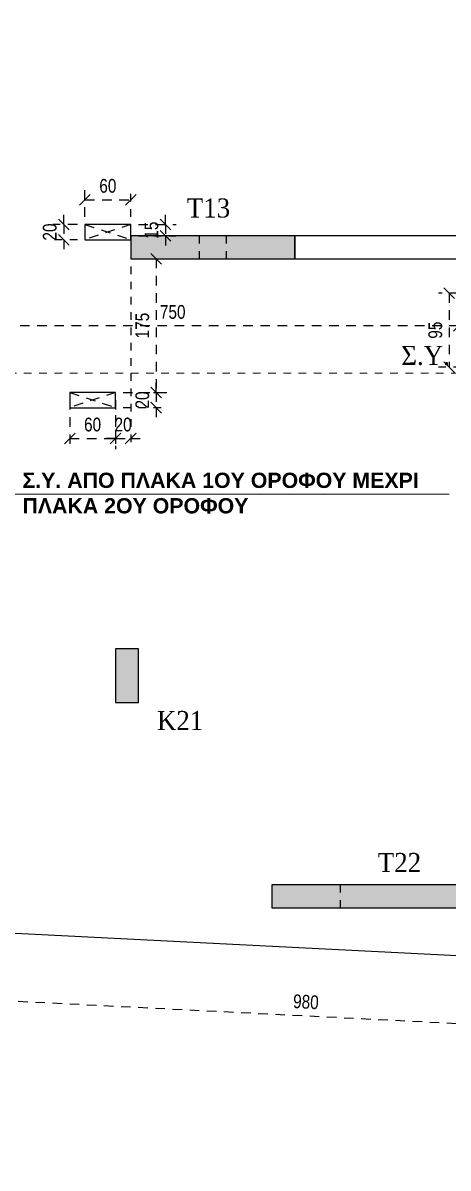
# Model space of a CAD drawing. Header units: millimetres. Extents: x -2171 to 1563, y -1758 to -1505.
# Drawn here: x -785.54 to -779.97, y -1616.63 to -1601.63 of the extents above; entities that cross this region are included whole.
import ezdxf

# ---------------------------------------------------------------- set-up
doc = ezdxf.new("R2010")
doc.units = ezdxf.units.MM
doc.header["$PDMODE"] = 32
for name, pattern in [('DASHED2', [0.375, 0.25, -0.125]), ('DOT', [0.025, 0, -0.025]), ('HIDDEN', [0.375, 0.25, -0.125]), ('HIDDEN2', [0.1875, 0.125, -0.0625])]:
    doc.linetypes.add(name, pattern=pattern)
doc.layers.get('Defpoints').update_dxf_attribs({"color": 6})
for name, color, linetype in [('-S_TEXT', 3, 'Continuous'), ('AM_5', 7, 'Continuous'), ('DIASTASEIS', 7, 'Continuous'), ('Fill_Col', 7, 'Continuous'), ('Geo_Beam', 7, 'Continuous'), ('Geo_Col', 7, 'Continuous'), ('Geo_Lines', 7, 'Continuous'), ('Text_Col_-1', 7, 'Continuous'), ('Text_Col_1', 7, 'Continuous')]:
    doc.layers.add(name, color=color, linetype=linetype)
doc.layers.add('A-ANNO-DIMS', color=1, linetype='Continuous', lineweight=9)
doc.styles.add('1-100', font='arial.ttf', dxfattribs={"width": 0.8})
doc.styles.add('ag', font='arial.ttf', dxfattribs={"height": 0.25})
doc.styles.add('S1TmsNwRmn11_b_934_161', font='times.ttf', dxfattribs={"width": 0.933629, "height": 0.001087})
doc.styles.get("Standard").update_dxf_attribs({"font": 'tahoma.ttf'})
doc.dimstyles.new('CHRISTOFOROS', dxfattribs={"dimscale": 0.2, "dimtxt": 0.25, "dimasz": 0.6, "dimexe": 0, "dimexo": 0, "dimgap": 0, "dimtad": 0, "dimdec": 0, "dimlfac": 100, "dimzin": 0, "dimdsep": 46, "dimtxsty": 'ag', "dimblk": 'ARCHTICK', "dimcen": 0, "dimclrd": 256, "dimclre": 256, "dimclrt": 1, "dimaunit": 1, "dimadec": 0, "dimazin": 0, "dimtfac": 1, "dimtdec": 0, "dimtofl": 0, "dimtmove": 0, "dimatfit": 3, "dimfxl": 1, "dimtolj": 1, "dimtzin": 0, "dimlwd": -1, "dimlwe": -1, "dimarcsym": 0})
doc.dimstyles.new('Copy of 1-100', dxfattribs={"dimtxt": 0.18, "dimasz": 0.14, "dimexe": 0.14, "dimexo": 0.1, "dimgap": 0.09, "dimtad": 1, "dimdec": 0, "dimlfac": 100, "dimrnd": 5, "dimzin": 5, "dimdsep": 46, "dimtxsty": '1-100', "dimblk": 'OBLIQUE', "dimcen": 0.09, "dimclrd": 1, "dimclre": 1, "dimclrt": 2, "dimadec": 0, "dimazin": 0, "dimtfac": 1, "dimtdec": 0, "dimtix": 1, "dimtmove": 2, "dimatfit": 3, "dimfxl": 5, "dimfxlon": 1, "dimtolj": 1, "dimtzin": 5, "dimarcsym": 0})

# ---------------------------------------------------------------- blocks, each defined once
blk = doc.blocks.new('_Oblique')
at = {"color": 0, "linetype": 'ByBlock', "lineweight": -2}
blk.add_line((-0.5, -0.5), (0.5, 0.5), dxfattribs=at)
blk = doc.blocks.new('*D204')
at = {"layer": 'A-ANNO-DIMS', "color": 1, "linetype": 'HIDDEN', "lineweight": -2, "ltscale": 0.5, "transparency": 16777216}
blk.add_line((-784.725, -1604.168), (-784.725, -1603.806), dxfattribs=at)
at = {"layer": 'A-ANNO-DIMS', "color": 1, "linetype": 'HIDDEN2', "lineweight": -2, "ltscale": 0.5, "transparency": 16777216}
blk.add_line((-784.125, -1604.168), (-784.125, -1603.806), dxfattribs=at)
at = {"layer": 'A-ANNO-DIMS', "color": 1, "linetype": 'DASHED2', "lineweight": -2, "ltscale": 0.5, "transparency": 16777216}
blk.add_line((-784.725, -1603.946), (-784.125, -1603.946), dxfattribs=at)
at = {"layer": 'Defpoints', "color": 0, "ltscale": 0.5, "transparency": 16777216}
for p in [(-784.125, -1603.946), (-784.725, -1604.268), (-784.125, -1604.268)]:
    blk.add_point(p, dxfattribs=at)
at = {"layer": 'A-ANNO-DIMS', "color": 1, "lineweight": -2, "ltscale": 0.5, "transparency": 16777216, "xscale": 0.14, "yscale": 0.14, "zscale": 0.14, "rotation": 180}
blk.add_blockref('_Oblique', (-784.725, -1603.946), dxfattribs=at)
at = {"layer": 'A-ANNO-DIMS', "color": 1, "lineweight": -2, "ltscale": 0.5, "transparency": 16777216, "xscale": 0.14, "yscale": 0.14, "zscale": 0.14}
blk.add_blockref('_Oblique', (-784.125, -1603.946), dxfattribs=at)
at = {"layer": 'A-ANNO-DIMS', "color": 2, "ltscale": 0.5, "transparency": 16777216, "insert": (-784.425, -1603.764), "char_height": 0.18, "attachment_point": 5, "style": '1-100'}
blk.add_mtext('\\A1;60', dxfattribs=at)
blk = doc.blocks.new('*D205')
at = {"layer": 'A-ANNO-DIMS', "color": 1, "linetype": 'DASHED2', "lineweight": -2, "ltscale": 0.5, "transparency": 16777216}
for p, q in [((-783.671, -1604.268), (-783.671, -1604.128)), ((-783.671, -1604.268), (-783.671, -1604.418)), ((-783.671, -1604.418), (-783.671, -1604.558))]:
    blk.add_line(p, q, dxfattribs=at)
at = {"layer": 'A-ANNO-DIMS', "color": 1, "linetype": 'HIDDEN', "lineweight": -2, "ltscale": 0.5, "transparency": 16777216}
blk.add_line((-784.025, -1604.268), (-783.531, -1604.268), dxfattribs=at)
at = {"layer": 'A-ANNO-DIMS', "color": 1, "linetype": 'HIDDEN2', "lineweight": -2, "ltscale": 0.5, "transparency": 16777216}
blk.add_line((-784.026, -1604.418), (-783.531, -1604.418), dxfattribs=at)
at = {"layer": 'Defpoints', "color": 0, "ltscale": 0.5, "transparency": 16777216}
for p in [(-784.125, -1604.268), (-784.126, -1604.418), (-783.671, -1604.418)]:
    blk.add_point(p, dxfattribs=at)
at = {"layer": 'A-ANNO-DIMS', "color": 1, "lineweight": -2, "ltscale": 0.5, "transparency": 16777216, "xscale": 0.14, "yscale": 0.14, "zscale": 0.14}
for p, rotation in [((-783.671, -1604.268), 270), ((-783.671, -1604.418), 90)]:
    blk.add_blockref('_Oblique', p, dxfattribs=dict(at, rotation=rotation))
at = {"layer": 'A-ANNO-DIMS', "color": 2, "ltscale": 0.5, "transparency": 16777216, "insert": (-783.853, -1604.343), "char_height": 0.18, "attachment_point": 5, "rotation": 90, "style": '1-100'}
blk.add_mtext('\\A1;15', dxfattribs=at)
blk = doc.blocks.new('*D206')
at = {"layer": 'A-ANNO-DIMS', "color": 1, "linetype": 'DASHED2', "lineweight": -2, "ltscale": 0.5, "transparency": 16777216}
for p, q in [((-785.004, -1604.268), (-785.004, -1604.128)), ((-785.004, -1604.268), (-785.004, -1604.468)), ((-785.004, -1604.468), (-785.004, -1604.608))]:
    blk.add_line(p, q, dxfattribs=at)
at = {"layer": 'A-ANNO-DIMS', "color": 1, "linetype": 'HIDDEN', "lineweight": -2, "ltscale": 0.5, "transparency": 16777216}
blk.add_line((-784.825, -1604.268), (-785.144, -1604.268), dxfattribs=at)
at = {"layer": 'A-ANNO-DIMS', "color": 1, "linetype": 'HIDDEN2', "lineweight": -2, "ltscale": 0.5, "transparency": 16777216}
blk.add_line((-784.825, -1604.468), (-785.144, -1604.468), dxfattribs=at)
at = {"layer": 'Defpoints', "color": 0, "ltscale": 0.5, "transparency": 16777216}
for p in [(-784.725, -1604.268), (-785.004, -1604.468), (-784.725, -1604.468)]:
    blk.add_point(p, dxfattribs=at)
at = {"layer": 'A-ANNO-DIMS', "color": 1, "lineweight": -2, "ltscale": 0.5, "transparency": 16777216, "xscale": 0.14, "yscale": 0.14, "zscale": 0.14}
for p, rotation in [((-785.004, -1604.268), 270), ((-785.004, -1604.468), 90)]:
    blk.add_blockref('_Oblique', p, dxfattribs=dict(at, rotation=rotation))
at = {"layer": 'A-ANNO-DIMS', "color": 2, "ltscale": 0.5, "transparency": 16777216, "insert": (-785.186, -1604.368), "char_height": 0.18, "attachment_point": 5, "rotation": 90, "style": '1-100'}
blk.add_mtext('\\A1;20', dxfattribs=at)
blk = doc.blocks.new('*D207')
at = {"layer": 'A-ANNO-DIMS', "color": 1, "linetype": 'HIDDEN', "lineweight": -2, "ltscale": 0.5, "transparency": 16777216}
blk.add_line((-784.924, -1606.568), (-784.924, -1607.212), dxfattribs=at)
at = {"layer": 'A-ANNO-DIMS', "color": 1, "linetype": 'HIDDEN2', "lineweight": -2, "ltscale": 0.5, "transparency": 16777216}
blk.add_line((-784.325, -1606.568), (-784.325, -1607.212), dxfattribs=at)
at = {"layer": 'A-ANNO-DIMS', "color": 1, "linetype": 'DASHED2', "lineweight": -2, "ltscale": 0.5, "transparency": 16777216}
blk.add_line((-784.924, -1607.072), (-784.325, -1607.072), dxfattribs=at)
at = {"layer": 'Defpoints', "color": 0, "ltscale": 0.5, "transparency": 16777216}
for p in [(-784.924, -1606.468), (-784.325, -1606.468), (-784.325, -1607.072)]:
    blk.add_point(p, dxfattribs=at)
at = {"layer": 'A-ANNO-DIMS', "color": 1, "lineweight": -2, "ltscale": 0.5, "transparency": 16777216, "xscale": 0.14, "yscale": 0.14, "zscale": 0.14, "rotation": 180}
blk.add_blockref('_Oblique', (-784.924, -1607.072), dxfattribs=at)
at = {"layer": 'A-ANNO-DIMS', "color": 1, "lineweight": -2, "ltscale": 0.5, "transparency": 16777216, "xscale": 0.14, "yscale": 0.14, "zscale": 0.14}
blk.add_blockref('_Oblique', (-784.325, -1607.072), dxfattribs=at)
at = {"layer": 'A-ANNO-DIMS', "color": 2, "ltscale": 0.5, "transparency": 16777216, "insert": (-784.625, -1606.89), "char_height": 0.18, "attachment_point": 5, "style": '1-100'}
blk.add_mtext('\\A1;60', dxfattribs=at)
blk = doc.blocks.new('*D208')
at = {"layer": 'A-ANNO-DIMS', "color": 1, "linetype": 'HIDDEN', "lineweight": -2, "ltscale": 0.5, "transparency": 16777216}
blk.add_line((-784.026, -1604.718), (-783.651, -1604.718), dxfattribs=at)
at = {"layer": 'A-ANNO-DIMS', "color": 1, "linetype": 'DASHED2', "lineweight": -2, "ltscale": 0.5, "transparency": 16777216}
blk.add_line((-783.791, -1604.718), (-783.791, -1606.468), dxfattribs=at)
at = {"layer": 'A-ANNO-DIMS', "color": 1, "linetype": 'HIDDEN2', "lineweight": -2, "ltscale": 0.5, "transparency": 16777216}
blk.add_line((-784.225, -1606.468), (-783.651, -1606.468), dxfattribs=at)
at = {"layer": 'Defpoints', "color": 0, "ltscale": 0.5, "transparency": 16777216}
for p in [(-784.126, -1604.718), (-784.325, -1606.468), (-783.791, -1606.468)]:
    blk.add_point(p, dxfattribs=at)
at = {"layer": 'A-ANNO-DIMS', "color": 1, "lineweight": -2, "ltscale": 0.5, "transparency": 16777216, "xscale": 0.14, "yscale": 0.14, "zscale": 0.14}
for p, rotation in [((-783.791, -1604.718), 90), ((-783.791, -1606.468), 270)]:
    blk.add_blockref('_Oblique', p, dxfattribs=dict(at, rotation=rotation))
at = {"layer": 'A-ANNO-DIMS', "color": 2, "ltscale": 0.5, "transparency": 16777216, "insert": (-783.973, -1605.593), "char_height": 0.18, "attachment_point": 5, "rotation": 90, "style": '1-100'}
blk.add_mtext('\\A1;175', dxfattribs=at)
blk = doc.blocks.new('*D209')
at = {"layer": 'A-ANNO-DIMS', "color": 1, "linetype": 'DASHED2', "lineweight": -2, "ltscale": 0.5, "transparency": 16777216}
for p, q in [((-783.791, -1606.468), (-783.791, -1606.328)), ((-783.791, -1606.468), (-783.791, -1606.668)), ((-783.791, -1606.668), (-783.791, -1606.808))]:
    blk.add_line(p, q, dxfattribs=at)
at = {"layer": 'A-ANNO-DIMS', "color": 1, "linetype": 'HIDDEN', "lineweight": -2, "ltscale": 0.5, "transparency": 16777216}
blk.add_line((-784.225, -1606.468), (-783.651, -1606.468), dxfattribs=at)
at = {"layer": 'A-ANNO-DIMS', "color": 1, "linetype": 'HIDDEN2', "lineweight": -2, "ltscale": 0.5, "transparency": 16777216}
blk.add_line((-784.225, -1606.668), (-783.651, -1606.668), dxfattribs=at)
at = {"layer": 'Defpoints', "color": 0, "ltscale": 0.5, "transparency": 16777216}
for p in [(-784.325, -1606.468), (-784.325, -1606.668), (-783.791, -1606.668)]:
    blk.add_point(p, dxfattribs=at)
at = {"layer": 'A-ANNO-DIMS', "color": 1, "lineweight": -2, "ltscale": 0.5, "transparency": 16777216, "xscale": 0.14, "yscale": 0.14, "zscale": 0.14}
for p, rotation in [((-783.791, -1606.468), 270), ((-783.791, -1606.668), 90)]:
    blk.add_blockref('_Oblique', p, dxfattribs=dict(at, rotation=rotation))
at = {"layer": 'A-ANNO-DIMS', "color": 2, "ltscale": 0.5, "transparency": 16777216, "insert": (-783.973, -1606.568), "char_height": 0.18, "attachment_point": 5, "rotation": 90, "style": '1-100'}
blk.add_mtext('\\A1;20', dxfattribs=at)
blk = doc.blocks.new('*D210')
at = {"layer": 'A-ANNO-DIMS', "color": 1, "linetype": 'HIDDEN2', "lineweight": -2, "ltscale": 0.5, "transparency": 16777216}
blk.add_line((-784.126, -1604.818), (-784.126, -1607.212), dxfattribs=at)
at = {"layer": 'A-ANNO-DIMS', "color": 1, "linetype": 'HIDDEN', "lineweight": -2, "ltscale": 0.5, "transparency": 16777216}
blk.add_line((-784.325, -1606.568), (-784.325, -1607.212), dxfattribs=at)
at = {"layer": 'A-ANNO-DIMS', "color": 1, "linetype": 'DASHED2', "lineweight": -2, "ltscale": 0.5, "transparency": 16777216}
for p, q in [((-784.325, -1607.072), (-784.465, -1607.072)), ((-784.325, -1607.072), (-784.126, -1607.072)), ((-784.126, -1607.072), (-783.986, -1607.072))]:
    blk.add_line(p, q, dxfattribs=at)
at = {"layer": 'Defpoints', "color": 0, "ltscale": 0.5, "transparency": 16777216}
for p in [(-784.126, -1604.718), (-784.325, -1606.468), (-784.126, -1607.072)]:
    blk.add_point(p, dxfattribs=at)
at = {"layer": 'A-ANNO-DIMS', "color": 1, "lineweight": -2, "ltscale": 0.5, "transparency": 16777216, "xscale": 0.14, "yscale": 0.14, "zscale": 0.14}
blk.add_blockref('_Oblique', (-784.325, -1607.072), dxfattribs=at)
at = {"layer": 'A-ANNO-DIMS', "color": 1, "lineweight": -2, "ltscale": 0.5, "transparency": 16777216, "xscale": 0.14, "yscale": 0.14, "zscale": 0.14, "rotation": 180}
blk.add_blockref('_Oblique', (-784.126, -1607.072), dxfattribs=at)
at = {"layer": 'A-ANNO-DIMS', "color": 2, "ltscale": 0.5, "transparency": 16777216, "insert": (-784.225, -1606.89), "char_height": 0.18, "attachment_point": 5, "style": '1-100'}
blk.add_mtext('\\A1;20', dxfattribs=at)
blk = doc.blocks.new('*D474')
at = {"layer": 'Defpoints', "color": 0, "ltscale": 0.5, "transparency": 16777216}
for p in [(-786.678, -1613.497), (-776.907, -1613.99), (-776.952, -1614.878)]:
    blk.add_point(p, dxfattribs=at)
at = {"layer": 'DIASTASEIS', "color": 1, "linetype": 'HIDDEN', "lineweight": -2, "ltscale": 0.5, "transparency": 16777216}
blk.add_line((-786.683, -1613.597), (-786.73, -1614.524), dxfattribs=at)
at = {"layer": 'DIASTASEIS', "color": 1, "linetype": 'HIDDEN2', "lineweight": -2, "ltscale": 0.5, "transparency": 16777216}
blk.add_line((-776.912, -1614.09), (-776.959, -1615.018), dxfattribs=at)
at = {"layer": 'DIASTASEIS', "color": 1, "linetype": 'DASHED2', "lineweight": -2, "ltscale": 0.5, "transparency": 16777216}
blk.add_line((-786.723, -1614.385), (-776.952, -1614.878), dxfattribs=at)
at = {"layer": 'DIASTASEIS', "color": 1, "lineweight": -2, "ltscale": 0.5, "transparency": 16777216, "xscale": 0.14, "yscale": 0.14, "zscale": 0.14}
for p, rotation in [((-786.723, -1614.385), 177.1100336678794), ((-776.952, -1614.878), 357.1100336678794)]:
    blk.add_blockref('_Oblique', p, dxfattribs=dict(at, rotation=rotation))
at = {"layer": 'DIASTASEIS', "color": 2, "ltscale": 0.5, "transparency": 16777216, "insert": (-781.829, -1614.45), "char_height": 0.18, "attachment_point": 5, "rotation": 357.11, "style": '1-100'}
blk.add_mtext('\\A1;980', dxfattribs=at)
blk = doc.blocks.new('*D479')
at = {"layer": 'Defpoints', "color": 0, "ltscale": 0.5, "transparency": 16777216}
for p in [(-779.495, -1605.168), (-779.952, -1606.139), (-779.495, -1606.139)]:
    blk.add_point(p, dxfattribs=at)
at = {"layer": 'DIASTASEIS', "color": 1, "linetype": 'HIDDEN', "lineweight": -2, "ltscale": 0.5, "transparency": 16777216}
blk.add_line((-779.595, -1605.168), (-780.092, -1605.168), dxfattribs=at)
at = {"layer": 'DIASTASEIS', "color": 1, "linetype": 'DASHED2', "lineweight": -2, "ltscale": 0.5, "transparency": 16777216}
blk.add_line((-779.952, -1605.168), (-779.952, -1606.139), dxfattribs=at)
at = {"layer": 'DIASTASEIS', "color": 1, "linetype": 'HIDDEN2', "lineweight": -2, "ltscale": 0.5, "transparency": 16777216}
blk.add_line((-779.595, -1606.139), (-780.092, -1606.139), dxfattribs=at)
at = {"layer": 'DIASTASEIS', "color": 1, "lineweight": -2, "ltscale": 0.5, "transparency": 16777216, "xscale": 0.14, "yscale": 0.14, "zscale": 0.14}
for p, rotation in [((-779.952, -1605.168), 90), ((-779.952, -1606.139), 270)]:
    blk.add_blockref('_Oblique', p, dxfattribs=dict(at, rotation=rotation))
at = {"layer": 'DIASTASEIS', "color": 2, "ltscale": 0.5, "transparency": 16777216, "insert": (-780.133, -1605.653), "char_height": 0.18, "attachment_point": 5, "rotation": 90, "style": '1-100'}
blk.add_mtext('\\A1;95', dxfattribs=at)
blk = doc.blocks.new('_ArchTick')
at = {"color": 0, "linetype": 'ByBlock', "const_width": 0.15}
blk.add_lwpolyline([(-0.5, -0.5), (0.5, 0.5)], dxfattribs=at)
blk = doc.blocks.new('*D1486')
at = {"layer": 'AM_5', "color": 1, "linetype": 'HIDDEN2', "lineweight": -2, "ltscale": 0.5, "transparency": 16777216}
blk.add_line((-787.325, -1606.118), (-787.325, -1605.457), dxfattribs=at)
at = {"layer": 'AM_5', "color": 1, "linetype": 'HIDDEN', "lineweight": -2, "ltscale": 0.5, "transparency": 16777216}
blk.add_line((-779.825, -1606.118), (-779.825, -1605.457), dxfattribs=at)
at = {"layer": 'AM_5', "color": 1, "linetype": 'DASHED2', "lineweight": -2, "ltscale": 0.5, "transparency": 16777216}
blk.add_line((-779.825, -1605.597), (-787.325, -1605.597), dxfattribs=at)
at = {"layer": 'Defpoints', "color": 0, "ltscale": 0.5, "transparency": 16777216}
for p in [(-787.325, -1605.597), (-787.325, -1606.218), (-779.825, -1606.218)]:
    blk.add_point(p, dxfattribs=at)
at = {"layer": 'AM_5', "color": 1, "lineweight": -2, "ltscale": 0.5, "transparency": 16777216, "xscale": 0.14, "yscale": 0.14, "zscale": 0.14, "rotation": 180}
blk.add_blockref('_Oblique', (-787.325, -1605.597), dxfattribs=at)
at = {"layer": 'AM_5', "color": 1, "lineweight": -2, "ltscale": 0.5, "transparency": 16777216, "xscale": 0.14, "yscale": 0.14, "zscale": 0.14}
blk.add_blockref('_Oblique', (-779.825, -1605.597), dxfattribs=at)
at = {"layer": 'AM_5', "color": 2, "ltscale": 0.5, "transparency": 16777216, "insert": (-783.575, -1605.415), "char_height": 0.18, "attachment_point": 5, "style": '1-100'}
blk.add_mtext('\\A1;750', dxfattribs=at)

msp = doc.modelspace()

# ---------------------------------------------------------------- hatches: boundary and pattern name
at = {"layer": 'Fill_Col'}
for points in [[(-784.1256, -1604.7183), (-781.9756, -1604.7183), (-781.9756, -1604.4183), (-784.1256, -1604.4183)], [(-784.0254, -1609.8283), (-784.3254, -1609.8283), (-784.3254, -1610.5283), (-784.0254, -1610.5283)], [(-782.2756, -1613.2186), (-778.6254, -1613.2186), (-778.6254, -1612.9186), (-782.2756, -1612.9186)]]:
    msp.add_hatch(color=252, dxfattribs=at).paths.add_polyline_path(points)

# ---------------------------------------------------------------- linework, layer by layer
at = {"color": 2, "linetype": 'HIDDEN', "ltscale": 0.5}
for p, q in [((-784.7253, -1604.2683), (-784.1253, -1604.4683)), ((-784.1253, -1604.2683), (-784.7253, -1604.4683)), ((-784.9243, -1606.4683), (-784.3253, -1606.6683)), ((-784.3253, -1606.4683), (-784.9243, -1606.6683))]:
    msp.add_line(p, q, dxfattribs=at)
at = {"layer": 'A-ANNO-DIMS', "linetype": 'DOT', "ltscale": 3}
msp.add_line((-776.2245, -1606.2178), (-790.6733, -1606.2178), dxfattribs=at)
at = {"layer": 'Geo_Beam', "color": 94}
msp.add_lwpolyline([(-781.9756, -1604.7183), (-776.0359, -1604.7183), (-776.0359, -1604.7085), (-776.0628, -1604.7085), (-776.0628, -1604.4183), (-781.9756, -1604.4183)], close=True, dxfattribs=at)
at = {"layer": 'Geo_Col', "color": 94}
for points in [[(-784.1256, -1604.7183), (-781.9756, -1604.7183), (-781.9756, -1604.4183), (-784.1256, -1604.4183)], [(-784.0254, -1609.8283), (-784.3254, -1609.8283), (-784.3254, -1610.5283), (-784.0254, -1610.5283)], [(-782.2756, -1613.2186), (-778.6254, -1613.2186), (-778.6254, -1612.9186), (-782.2756, -1612.9186)]]:
    msp.add_lwpolyline(points, close=True, dxfattribs=at)
at = {"layer": 'Geo_Col', "color": 94, "linetype": 'DOT'}
for points in [[(-784.1256, -1604.7183), (-783.2256, -1604.7183), (-783.2256, -1604.4183), (-784.1256, -1604.4183)], [(-781.9756, -1604.4183), (-782.8756, -1604.4183), (-782.8756, -1604.7183), (-781.9756, -1604.7183)], [(-782.2756, -1613.2186), (-781.3756, -1613.2186), (-781.3756, -1612.9186), (-782.2756, -1612.9186)]]:
    msp.add_lwpolyline(points, close=True, dxfattribs=at)
at = {"layer": 'Geo_Lines', "color": 94}
for points in [[(-786.6784, -1613.497), (-776.9074, -1613.9902, 0.3848688), (-773.9536, -1611.5803), (-773.3238, -1607.42, 0.4629196), (-774.4254, -1606.1383), (-774.4254, -1606.1383), (-779.4954, -1606.1389), (-779.4954, -1605.1676), (-774.2007, -1605.1683, 0.506899), (-772.1529, -1602.3743), (-773.1526, -1599.2077, 0.327229), (-775.8669, -1597.2183), (-787.8754, -1597.2183)], [(-788.5751, -1611.6942, 0.0000597), (-788.5751, -1607.7674, -0.1156841)]]:
    msp.add_lwpolyline(points, format="xyb", dxfattribs=at)
for points in [[(-784.7253, -1604.4683), (-784.1253, -1604.4683), (-784.1253, -1604.2683), (-784.7253, -1604.2683)], [(-784.9243, -1606.6683), (-784.3253, -1606.6683), (-784.3253, -1606.4683), (-784.9243, -1606.4683)]]:
    msp.add_lwpolyline(points, close=True, dxfattribs=at)

# ---------------------------------------------------------------- texts
at = {"layer": '-S_TEXT', "insert": (-785.5444, -1607.5196, 0), "char_height": 0.2, "attachment_point": 1}
msp.add_mtext_dynamic_manual_height_columns('\\A1;\\pxql;{\\fArial|b1|i0|c161|p34;Σ.Υ. ΑΠΟ ΠΛΑΚΑ 1ΟΥ ΟΡΟΦΟΥ ΜΕΧΡΙ \\PΠΛΑΚΑ 2ΟΥ ΟΡΟΦΟΥ}', width=9.978535, gutter_width=1.2, heights=[1.0598], dxfattribs=at)
at = {"layer": 'Text_Col_-1', "color": 200, "style": 'S1TmsNwRmn11_b_934_161', "width": 0.933629}
for s, p in [('T13', (-783.3901, -1604.1778)), ('K21', (-783.7814, -1610.8902)), ('T22', (-780.8872, -1612.7496))]:
    msp.add_text(s, height=0.25, dxfattribs=at).set_placement(p)
at = {"layer": 'Text_Col_1', "color": 200, "style": 'S1TmsNwRmn11_b_934_161', "width": 0.933629}
msp.add_text('Σ.Υ.', height=0.25, dxfattribs=at).set_placement((-780.5787, -1606.1085))

# ---------------------------------------------------------------- dimensions: what is measured, and where the dimension line sits
at = {"layer": 'A-ANNO-DIMS', "ltscale": 0.5}
for base, p1, p2, picture, middle in [((-784.1253, -1603.9455), (-784.7253, -1604.2683), (-784.1253, -1604.2683), '*D204', (-784.4253, -1603.7636)), ((-784.1256, -1607.0719), (-784.3253, -1606.4683), (-784.1256, -1604.7183), '*D210', (-784.2255, -1606.89)), ((-784.3253, -1607.0719), (-784.9243, -1606.4683), (-784.3253, -1606.4683), '*D207', (-784.6248, -1606.89))]:
    dim = msp.add_linear_dim(base=base, p1=p1, p2=p2, dimstyle='Copy of 1-100', dxfattribs=at)
    dim.commit()
    dim.dimension.update_dxf_attribs({"geometry": picture, "text_midpoint": middle})
for base, p1, p2, picture, middle in [((-785.0037, -1604.4683), (-784.7253, -1604.2683), (-784.7253, -1604.4683), '*D206', (-785.1856, -1604.3683)), ((-783.6713, -1604.4183), (-784.1253, -1604.2683), (-784.1256, -1604.4183), '*D205', (-783.8532, -1604.3433)), ((-783.7909, -1606.4683), (-784.1256, -1604.7183), (-784.3253, -1606.4683), '*D208', (-783.9728, -1605.5933)), ((-783.7909, -1606.6683), (-784.3253, -1606.4683), (-784.3253, -1606.6683), '*D209', (-783.9728, -1606.5683))]:
    dim = msp.add_linear_dim(base=base, p1=p1, p2=p2, angle=90, dimstyle='Copy of 1-100', dxfattribs=at)
    dim.commit()
    dim.dimension.update_dxf_attribs({"geometry": picture, "text_midpoint": middle})
at = {"layer": 'AM_5', "ltscale": 0.5}
dim = msp.add_linear_dim(base=(-787.3253, -1605.5969), p1=(-779.8254, -1606.2183), p2=(-787.3253, -1606.2183), dimstyle='Copy of 1-100', dxfattribs=at)
dim.commit()
dim.dimension.update_dxf_attribs({"geometry": '*D1486', "text_midpoint": (-783.5753, -1605.415)})
at = {"layer": 'DIASTASEIS', "ltscale": 0.5}
dim = msp.add_linear_dim(base=(-779.9516, -1606.1389), p1=(-779.4954, -1605.1676), p2=(-779.4953, -1606.1389), angle=90, dimstyle='Copy of 1-100', dxfattribs=at)
dim.commit()
dim.dimension.update_dxf_attribs({"geometry": '*D479', "text_midpoint": (-780.1335, -1605.6533)})
dim = msp.add_aligned_dim(p1=(-786.6784, -1613.497), p2=(-776.9074, -1613.9902), distance=-0.8887, dimstyle='Copy of 1-100', dxfattribs=at)
dim.commit()
dim.dimension.update_dxf_attribs({"geometry": '*D474', "text_midpoint": (-781.8286, -1614.4495)})

# ---------------------------------------------------------------- leaders
at = {"layer": 'A-ANNO-DIMS', "linetype": 'Continuous'}
msp.add_leader([(-787.4175, -1606.3275, 0), (-785.8796, -1607.8019, 0), (-779.9523, -1607.8019, 0)], dimstyle='CHRISTOFOROS', override={"dimclrd": 1, "dimldrblk": 'Dot', "dimfxl": 0.1, "dimfxlon": 1, "dimarcsym": 1}, dxfattribs=at)

doc.saveas('drawing.dxf')
